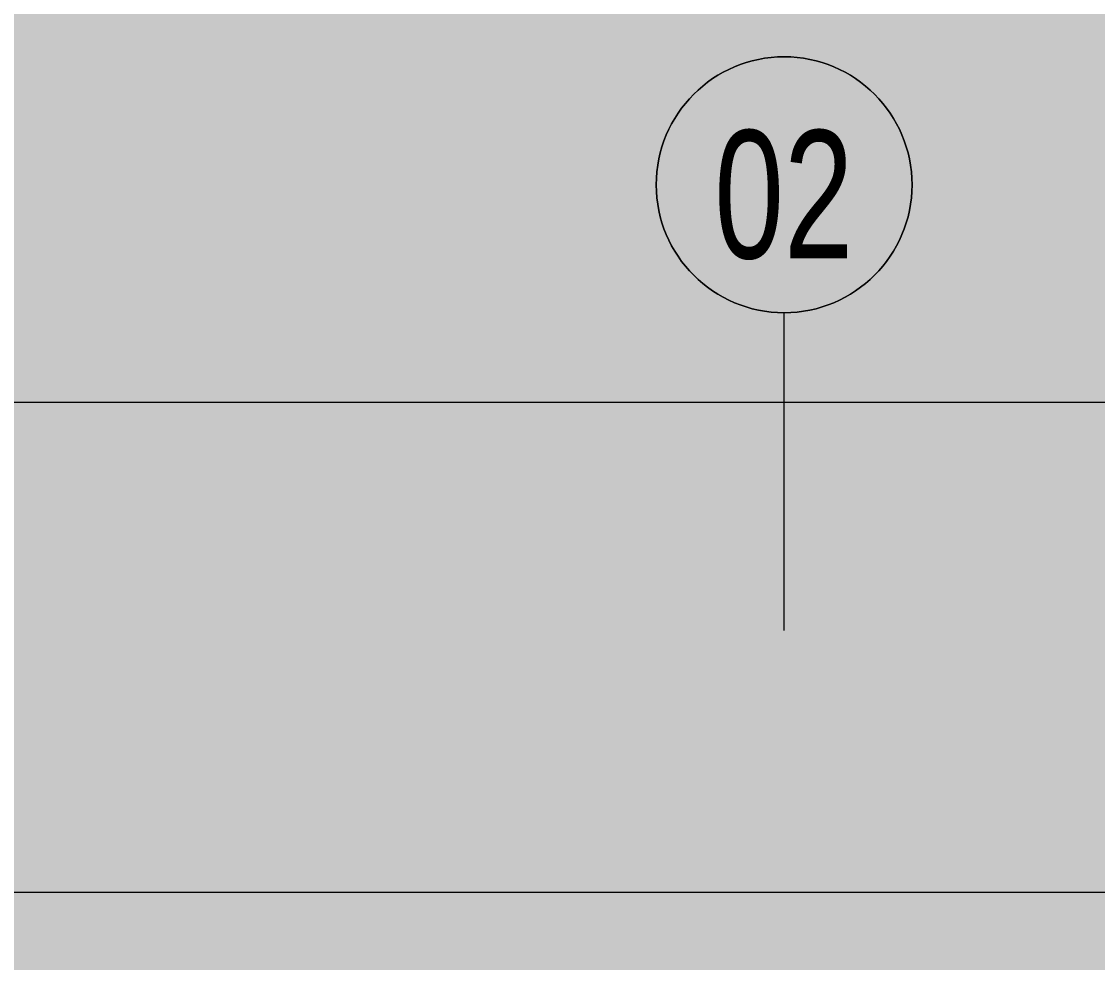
# Model space of a CAD drawing. Header units: millimetres. Extents: x -155050 to -36395, y -2753 to 7638.
# Drawn here: x -59023 to -56500, y 386 to 2592 of the extents above; entities that cross this region are included whole.
import ezdxf

# ---------------------------------------------------------------- set-up
doc = ezdxf.new("R2010")
doc.units = ezdxf.units.MM
for name, color, linetype, lineweight in [('A-ANNO-IDEN', 7, 'Continuous', 9), ('A-ANNO-IDEN-1', 7, 'Continuous', 18), ('A-WALL', 7, 'Continuous', 9)]:
    doc.layers.add(name, color=color, linetype=linetype, lineweight=lineweight)
doc.layers.add('A-WALL-1', color=7, linetype='Continuous', lineweight=9, true_color=0xd7d5cb)
doc.layers.add('A-WALL-2', color=7, linetype='Continuous', lineweight=9, true_color=0x004080)
doc.styles.add('Arial', font='arial.ttf', dxfattribs={"width": 0.7, "height": 300})

# ---------------------------------------------------------------- blocks, each defined once
blk = doc.blocks.new('Popiska materiálu - Popis-329410-Řez 5')
at = {"layer": 'A-ANNO-IDEN'}
blk.add_circle((182903, 5643.4), 300, dxfattribs=at)
for start, end in [(0, 180), (180, 360)]:
    blk.add_arc((182903, 5643.4), 300, start, end, dxfattribs=at)

msp = doc.modelspace()

# ---------------------------------------------------------------- hatches: boundary and pattern name
at = {"layer": 'A-WALL-1'}
h = msp.add_hatch(color=256, dxfattribs=at)
h.paths.add_polyline_path([(-51932.2, 1700), (-47226, 1700), (-47226, 2750), (-43226, 2750), (-43226, 1700), (-40058.4, 1700), (-40058.4, 2785.6), (-40062, 2785.6), (-40062, 2792.6), (-40058.4, 2792.6), (-40058.4, 2846.6), (-59198.5, 2846.6), (-59198.5, 1700), (-56198.5, 1700), (-56198.5, 2750), (-52226, 2750), (-52226, 1700), (-52028.1, 1700)])
h.paths.add_polyline_path([(-43493.5, 2853.6), (-40058.4, 2853.6), (-40058.4, 3785.6), (-40062, 3785.6), (-40062, 3792.6), (-40058.4, 3792.6), (-40058.4, 3846.6), (-59198.5, 3846.6), (-59198.5, 2853.6), (-43685.3, 2853.6)])
h.paths.add_polyline_path([(-56151.6, 3853.6), (-40058.4, 3853.6), (-40058.4, 5053.6), (-49726, 5941.9), (-59198.5, 5071.5), (-59198.5, 3853.6), (-56343.4, 3853.6)])
h = msp.add_hatch(color=256, dxfattribs=at)
h.paths.add_polyline_path([(-59172, -450), (-56223.5, -450), (-56223.5, 550), (-59172, 550), (-59172, -447.9)])
h.paths.add_polyline_path([(-52223.5, -450), (-47218.5, -450), (-47218.5, 550), (-52223.5, 550), (-52223.5, -447.9)])
h.paths.add_polyline_path([(-40198.5, -450), (-40198.5, 550), (-43218.5, 550), (-43218.5, -450), (-40233.1, -450)])
at = {"layer": 'A-WALL-2'}
h = msp.add_hatch(color=256, dxfattribs=at)
h.paths.add_polyline_path([(-59172, 550), (-56223.5, 550), (-56223.5, 1700), (-59172, 1700), (-59172, 580.7)])
h.paths.add_polyline_path([(-40089.2, 550), (-40080, 550), (-40080, 1700), (-43218.5, 1700), (-43218.5, 550), (-40137.2, 550)])
h.paths.add_polyline_path([(-52223.5, 550), (-47218.5, 550), (-47218.5, 1700), (-52223.5, 1700), (-52223.5, 580.7)])

# ---------------------------------------------------------------- linework, layer by layer
at = {"layer": 'A-ANNO-IDEN'}
msp.add_line((-57234.5, 1164.3), (-57234.5, 1909.3), dxfattribs=at)
at = {"layer": 'A-WALL'}
for p, q in [((-59398.5, 1700), (-56198.5, 1700)), ((-56223.5, 550), (-59372, 550))]:
    msp.add_line(p, q, dxfattribs=at)

# ---------------------------------------------------------------- block references
at = {"layer": 'A-ANNO-IDEN'}
msp.add_blockref('Popiska materiálu - Popis-329410-Řez 5', (-240137.5, -3434.1), dxfattribs=at)

# ---------------------------------------------------------------- texts
at = {"layer": 'A-ANNO-IDEN-1', "insert": (-57398.2, 2336.9), "char_height": 300, "width": 404.05, "attachment_point": 1, "style": 'Arial'}
msp.add_mtext('02', dxfattribs=at)

doc.saveas('drawing.dxf')
